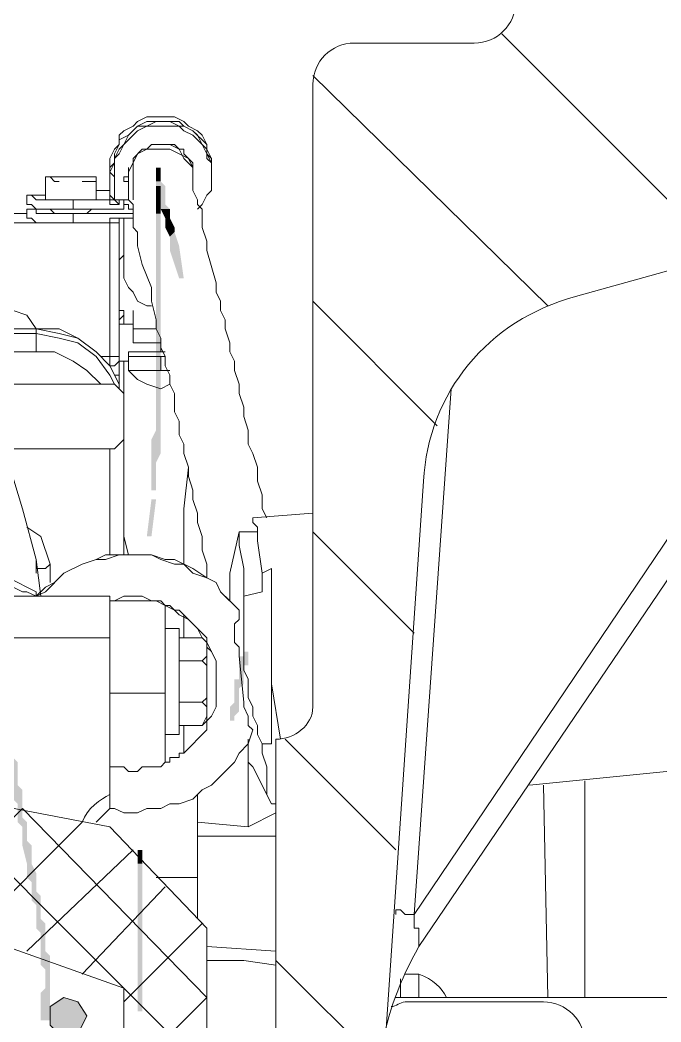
# Model space of a CAD drawing. Header units: millimetres. Extents: x 25083 to 52777, y 24772 to 45779.
# Drawn here: x 46511.2 to 46562.8, y 38679.6 to 38760.3 of the extents above; entities that cross this region are included whole.
import ezdxf

# ---------------------------------------------------------------- set-up
doc = ezdxf.new("R2010")
doc.units = ezdxf.units.MM

# ---------------------------------------------------------------- blocks, each defined once
blk = doc.blocks.new('zw$F4C5')
h = blk.add_hatch(color=7)
h.dxf.hatch_style = 2
h.paths.add_polyline_path([(412.208, 280.376), (411.837, 280.376), (411.837, 278.891), (412.208, 278.891), (412.208, 280.376), (411.837, 280.376)])
h = blk.add_hatch(color=7)
h.dxf.hatch_style = 2
h.paths.add_polyline_path([(412.208, 280.005), (412.208, 280.376), (411.837, 280.376), (411.837, 280.005)])
h = blk.add_hatch(color=7)
h.dxf.hatch_style = 2
h.paths.add_polyline_path([(412.208, 279.633), (412.208, 280.005), (411.837, 280.005), (411.837, 279.633)])
h = blk.add_hatch(color=7)
h.dxf.hatch_style = 2
h.paths.add_polyline_path([(412.208, 279.262), (412.208, 279.633), (411.837, 279.633), (411.837, 279.262)])
h = blk.add_hatch(color=7)
h.dxf.hatch_style = 2
h.paths.add_polyline_path([(412.951, 277.034), (412.58, 277.405), (412.58, 278.891), (412.208, 279.262), (411.837, 279.262), (411.837, 278.519), (412.208, 278.519), (412.208, 278.148), (412.208, 277.777), (412.208, 277.034)])
h = blk.add_hatch(color=7)
h.dxf.hatch_style = 2
h.paths.add_polyline_path([(411.837, 278.891), (411.837, 278.148), (412.208, 278.148), (412.208, 278.891)])
h = blk.add_hatch(color=7)
h.dxf.hatch_style = 2
h.paths.add_polyline_path([(411.837, 278.148), (411.837, 277.405), (412.208, 277.405), (412.208, 278.148)])
h = blk.add_hatch(color=7)
h.dxf.hatch_style = 2
h.paths.add_polyline_path([(411.837, 277.405), (411.837, 276.662), (412.208, 276.662), (412.208, 277.405)])
h = blk.add_hatch(color=7)
h.dxf.hatch_style = 2
h.paths.add_polyline_path([(412.951, 276.291), (412.951, 277.034), (412.208, 277.034), (412.58, 276.291)])
h = blk.add_hatch(color=7)
h.dxf.hatch_style = 2
h.paths.add_polyline_path([(411.837, 276.662), (411.837, 274.806), (412.208, 274.806), (412.208, 276.662)])
h = blk.add_hatch(color=7)
h.dxf.hatch_style = 2
h.paths.add_polyline_path([(413.323, 275.548), (412.951, 276.291), (412.58, 276.291), (412.58, 275.548)])
h = blk.add_hatch(color=7)
h.dxf.hatch_style = 2
h.paths.add_polyline_path([(413.323, 275.177), (413.323, 275.548), (412.58, 275.548), (412.951, 274.806)])
h = blk.add_hatch(color=7)
h.dxf.hatch_style = 2
h.paths.add_polyline_path([(411.837, 274.806), (411.837, 272.949), (412.208, 272.949), (412.208, 274.806)])
h = blk.add_hatch(color=7)
h.dxf.hatch_style = 2
h.paths.add_polyline_path([(413.694, 274.063), (413.323, 275.177), (412.951, 274.806), (412.951, 273.692)])
h = blk.add_hatch(color=7)
h.dxf.hatch_style = 2
h.paths.add_polyline_path([(414.065, 271.463), (413.694, 274.063), (412.951, 273.692), (413.694, 271.463)])
h = blk.add_hatch(color=7)
h.dxf.hatch_style = 2
h.paths.add_polyline_path([(411.837, 272.949), (411.837, 266.636), (412.208, 266.636), (412.208, 272.949)])
h = blk.add_hatch(color=7)
h.dxf.hatch_style = 2
h.paths.add_polyline_path([(411.837, 266.636), (411.837, 265.15), (412.208, 265.15), (412.208, 266.636)])
h = blk.add_hatch(color=7)
h.dxf.hatch_style = 2
h.paths.add_polyline_path([(411.837, 265.15), (411.837, 259.209), (411.466, 258.466), (411.466, 254.381), (411.837, 254.381), (411.837, 256.609), (412.208, 257.352), (412.208, 265.15)])
h = blk.add_hatch(color=7)
h.dxf.hatch_style = 2
h.paths.add_polyline_path([(411.466, 253.638), (411.094, 250.667), (411.466, 250.667), (411.837, 253.638)])
h = blk.add_hatch(color=7)
h.dxf.hatch_style = 2
h.paths.add_polyline_path([(418.893, 239.527), (418.893, 240.269), (419.264, 240.269), (419.264, 241.383), (418.893, 241.383), (418.893, 241.012), (418.522, 241.012), (418.522, 239.527)])
h = blk.add_hatch(color=7)
h.dxf.hatch_style = 2
h.paths.add_polyline_path([(418.15, 235.813), (418.15, 236.184), (418.522, 236.556), (418.522, 238.412), (418.893, 238.784), (418.893, 239.155), (418.893, 239.527), (418.522, 239.527), (418.522, 239.155), (418.15, 239.155), (418.15, 237.298), (417.779, 236.927), (417.779, 235.813)])
h = blk.add_hatch(color=7)
h.dxf.hatch_style = 2
h.paths.add_polyline_path([(401.81, 224.301), (401.81, 225.786), (401.439, 226.158), (401.439, 227.643), (401.068, 228.014), (401.068, 230.243), (400.696, 230.614), (400.696, 232.471), (400.325, 232.842), (400.325, 233.956), (400.325, 234.699), (399.582, 234.699), (399.582, 234.328), (399.954, 233.956), (399.954, 231.728), (400.325, 231.357), (400.325, 229.5), (400.696, 229.129), (400.696, 227.643), (401.068, 227.272), (401.068, 225.786), (401.439, 224.301)])
h = blk.add_hatch(color=7)
h.dxf.hatch_style = 2
h.paths.add_polyline_path([(410.352, 225.415), (410.352, 224.672), (410.723, 224.672), (410.723, 225.415)])
h = blk.add_hatch(color=7)
h.dxf.hatch_style = 2
h.paths.add_polyline_path([(410.352, 224.672), (410.352, 224.301), (410.723, 224.301), (410.723, 224.672)])
h = blk.add_hatch(color=7)
h.dxf.hatch_style = 2
h.paths.add_polyline_path([(403.296, 215.388), (403.296, 216.874), (402.925, 217.245), (402.925, 219.473), (402.553, 219.845), (402.553, 221.701), (402.182, 222.073), (402.182, 223.558), (401.81, 224.301), (401.439, 224.301), (401.439, 223.187), (401.81, 222.815), (401.81, 222.444), (401.81, 221.33), (402.182, 220.959), (402.182, 219.102), (402.553, 218.73), (402.553, 216.131), (402.925, 215.76), (402.925, 215.388)])
h = blk.add_hatch(color=7)
h.dxf.hatch_style = 2
h.paths.add_polyline_path([(410.352, 224.301), (410.352, 222.815), (410.723, 222.815), (410.723, 224.301)])
h = blk.add_hatch(color=7)
h.dxf.hatch_style = 2
h.paths.add_polyline_path([(410.352, 222.815), (410.352, 212.417), (410.723, 212.417), (410.723, 222.815)])
h = blk.add_hatch(color=7)
h.dxf.hatch_style = 2
h.paths.add_polyline_path([(403.296, 214.274), (403.296, 215.388), (402.925, 215.388), (402.925, 214.274)])
h = blk.add_hatch(color=7)
h.dxf.hatch_style = 2
h.paths.add_polyline_path([(403.296, 211.675), (403.296, 214.274), (402.925, 214.274), (402.553, 213.903), (402.553, 211.675)])
h = blk.add_hatch(color=7)
h.dxf.hatch_style = 2
h.paths.add_polyline_path([(406.267, 212.046), (405.524, 213.16), (404.41, 213.531), (403.296, 212.789), (403.296, 211.303), (404.41, 210.189), (405.524, 210.561)])
at = {"color": 7, "lineweight": 0}
for points in [[(439.689, 291.145), (457.514, 273.32)], [(424.463, 287.803), (443.403, 269.235)], [(424.463, 269.607), (434.49, 259.58)], [(424.463, 251.039), (432.633, 242.869)], [(422.235, 234.328), (431.148, 225.415)], [(393.641, 229.871), (409.238, 214.274)], [(401.068, 228.757), (392.526, 220.216)], [(401.068, 228.757), (415.922, 213.531)], [(405.895, 227.643), (396.983, 218.73)], [(409.98, 225.415), (401.439, 217.245)], [(412.58, 222.444), (405.895, 215.388)], [(415.551, 219.473), (409.238, 213.16)], [(421.492, 216.502), (430.034, 207.961)], [(409.238, 214.274), (415.922, 207.59)], [(415.922, 213.531), (409.238, 206.847)]]:
    blk.add_lwpolyline(points, dxfattribs=at)
at = {"color": 7, "lineweight": 5}
for points in [[(427.806, 290.403), (437.461, 290.403)], [(424.463, 236.927), (424.463, 287.061)], [(408.124, 280.376), (408.124, 281.119), (408.495, 281.861), (408.866, 282.233), (408.866, 282.976), (409.238, 283.347), (409.98, 283.718), (410.352, 284.09), (411.094, 284.461), (413.323, 284.461), (414.065, 284.09), (414.437, 283.718), (415.179, 283.347), (415.551, 282.976), (415.922, 282.233), (415.922, 281.861), (416.293, 281.119)], [(408.124, 280.376), (408.495, 280.747), (408.495, 281.49), (408.866, 282.233), (408.866, 282.604), (409.609, 282.976), (410.352, 283.718), (411.094, 284.09), (413.694, 284.09), (414.065, 283.718), (414.808, 283.347), (415.922, 282.233), (415.922, 281.49), (416.293, 280.747)], [(408.124, 280.005), (408.495, 280.747), (408.495, 281.119), (408.866, 281.861), (409.238, 282.233), (409.609, 282.976), (410.352, 283.718), (411.094, 283.718), (411.837, 284.09), (412.951, 284.09), (413.694, 283.718), (414.065, 283.718), (414.808, 283.347), (415.179, 282.976), (415.551, 282.233), (415.922, 281.861), (415.922, 281.119), (416.293, 280.747), (416.293, 280.376)], [(408.495, 279.633), (408.495, 281.119), (408.866, 281.49), (409.238, 282.233), (410.352, 283.347), (411.094, 283.718), (413.694, 283.718), (414.065, 283.347), (414.808, 282.976), (415.551, 282.233), (415.922, 281.49), (416.293, 281.119), (416.293, 280.376)], [(409.609, 280.005), (410.352, 281.49), (411.094, 281.861), (412.208, 281.861)], [(414.808, 280.005), (414.808, 280.747), (414.065, 281.49), (414.065, 281.861), (413.694, 281.861), (413.323, 282.233), (411.466, 282.233), (411.094, 281.861), (410.723, 281.861), (409.98, 281.119), (409.98, 279.633)], [(412.208, 282.233), (412.951, 282.233), (413.694, 281.861), (414.065, 281.119), (414.808, 280.376)], [(412.208, 281.861), (412.951, 281.861), (414.437, 281.119), (414.808, 280.376), (414.808, 280.005)], [(416.293, 280.747), (416.293, 281.119)], [(408.124, 278.519), (408.124, 280.376)], [(408.124, 278.148), (408.124, 280.376)], [(409.609, 280.376), (409.609, 279.633), (409.238, 279.633), (409.238, 279.262), (409.609, 279.262), (409.609, 278.891)], [(414.808, 280.376), (414.808, 279.633)], [(414.808, 280.005), (414.808, 280.376)], [(414.808, 280.005), (414.808, 280.376)], [(414.808, 280.005), (414.808, 280.376)], [(416.293, 280.376), (416.293, 278.519), (415.922, 278.148), (415.551, 277.405), (415.179, 277.034)], [(402.925, 277.777), (402.925, 279.633)], [(402.925, 279.633), (403.296, 279.633), (403.667, 279.262), (404.039, 279.262)], [(404.039, 279.633), (402.925, 279.633)], [(405.895, 279.633), (404.039, 279.633)], [(405.895, 279.633), (407.009, 279.633)], [(405.895, 279.262), (407.009, 279.262)], [(407.009, 277.777), (407.009, 279.633)], [(408.124, 278.148), (408.124, 280.005)], [(408.495, 279.633), (408.124, 280.005)], [(408.495, 277.777), (408.495, 279.633)], [(409.609, 278.891), (409.609, 280.005)], [(409.98, 279.633), (409.98, 277.777)], [(414.808, 279.633), (414.808, 280.005)], [(414.808, 279.633), (414.808, 280.005)], [(414.808, 279.633), (414.808, 280.005)], [(414.808, 279.633), (414.808, 280.005)], [(414.808, 278.519), (414.808, 279.633)], [(414.808, 279.262), (414.808, 279.633)], [(407.009, 278.519), (408.124, 278.519)], [(408.124, 277.777), (408.124, 278.519)], [(408.124, 278.519), (408.124, 278.148)], [(409.609, 278.891), (409.609, 278.519)], [(409.609, 278.519), (409.609, 277.777), (409.98, 277.405), (409.98, 275.548)], [(415.551, 275.548), (415.551, 277.034), (415.179, 277.405), (415.179, 277.777), (414.808, 278.519)], [(401.439, 277.405), (401.439, 278.148)], [(401.439, 278.148), (401.81, 278.148), (402.182, 277.777), (405.153, 277.777)], [(402.925, 278.148), (401.439, 278.148)], [(405.153, 277.034), (405.153, 277.777)], [(405.153, 277.777), (408.124, 277.777)], [(408.495, 277.777), (408.124, 278.148)], [(408.124, 277.777), (408.124, 277.405)], [(408.124, 277.777), (408.495, 277.777)], [(408.866, 277.405), (408.495, 277.777)], [(409.609, 277.777), (408.495, 277.777)], [(408.866, 277.405), (408.866, 277.777)], [(408.866, 277.405), (408.866, 277.777)], [(409.238, 277.777), (409.238, 277.405)], [(409.238, 277.777), (409.238, 277.405)], [(474.968, 278.148), (445.631, 269.978)], [(401.439, 277.405), (401.81, 277.405), (402.182, 277.034), (405.153, 277.034)], [(401.439, 276.291), (401.439, 277.034)], [(401.439, 277.034), (402.182, 277.034), (402.182, 276.662), (405.153, 276.662)], [(402.182, 277.034), (401.439, 277.034)], [(402.553, 277.034), (403.296, 277.034), (403.667, 276.662), (404.781, 276.662)], [(407.381, 277.034), (406.638, 277.034), (406.267, 276.662), (404.781, 276.662)], [(408.866, 277.034), (405.153, 277.034)], [(408.124, 277.405), (408.866, 277.405)], [(409.238, 277.405), (409.238, 277.034), (408.866, 277.034)], [(409.238, 277.405), (409.609, 277.405)], [(409.609, 277.034), (409.609, 277.405)], [(409.609, 277.405), (409.609, 277.034)], [(409.98, 277.034), (409.609, 277.034)], [(409.98, 277.034), (409.98, 277.405)], [(409.98, 275.92), (409.98, 277.405)], [(409.98, 276.662), (409.98, 277.034)], [(398.097, 276.662), (401.439, 276.662)], [(401.439, 276.291), (401.81, 276.291), (402.182, 275.92), (403.296, 275.92)], [(405.153, 275.92), (405.153, 276.662)], [(405.153, 276.662), (409.98, 276.662)], [(408.124, 276.291), (408.124, 275.92)], [(409.98, 276.291), (408.124, 276.291)], [(408.866, 262.551), (408.866, 276.291)], [(409.238, 276.291), (409.238, 275.92)], [(409.98, 276.291), (409.609, 276.291)], [(409.98, 276.291), (409.98, 276.662)], [(409.98, 275.92), (409.98, 276.291)], [(398.468, 275.92), (408.124, 275.92)], [(403.296, 275.92), (404.039, 275.92)], [(404.039, 275.92), (404.41, 275.92)], [(404.41, 275.92), (405.153, 275.92)], [(408.124, 275.92), (405.153, 275.92)], [(408.124, 264.408), (408.124, 275.92)], [(408.866, 275.92), (408.124, 275.92)], [(409.238, 275.92), (409.238, 273.692)], [(409.98, 275.548), (410.352, 275.177)], [(415.922, 274.434), (415.551, 275.548)], [(410.352, 275.177), (410.352, 274.063), (410.723, 272.578)], [(415.922, 273.692), (415.922, 274.434)], [(409.238, 273.692), (409.238, 271.463)], [(420.75, 252.153), (420.378, 252.895), (420.378, 254.01), (420.007, 255.124), (420.007, 256.238), (419.636, 257.352), (419.264, 258.095), (419.264, 259.209), (418.893, 260.323), (418.893, 261.065), (418.522, 262.179), (418.522, 262.922), (418.15, 264.036), (418.15, 264.779), (417.779, 265.522), (417.779, 266.264), (417.408, 267.378), (417.408, 268.121), (417.036, 268.864), (417.036, 269.607), (416.665, 270.349), (416.665, 271.092), (415.922, 273.692)], [(408.866, 272.949), (409.238, 273.32)], [(410.723, 272.578), (411.466, 270.721)], [(411.466, 269.235), (411.094, 269.235), (410.352, 269.607), (409.98, 270.349), (409.609, 270.721), (409.238, 271.463)], [(411.466, 270.721), (411.466, 269.607)], [(411.466, 269.607), (411.837, 268.121), (411.837, 267.378), (412.208, 266.636), (412.208, 265.893), (412.58, 265.15), (412.58, 264.408), (412.951, 263.665), (412.951, 262.922), (413.323, 262.179), (413.323, 260.694), (413.694, 259.951), (413.694, 258.837), (414.065, 258.095), (414.065, 257.352), (414.437, 256.238), (414.437, 255.495), (414.808, 254.381), (414.808, 253.638), (415.179, 252.524), (415.179, 251.781), (415.551, 250.667), (415.551, 249.553), (415.922, 248.439), (415.922, 247.325)], [(399.211, 268.864), (400.325, 268.864), (401.439, 268.493), (402.182, 267.378)], [(409.238, 268.864), (408.866, 268.864)], [(409.238, 268.864), (409.238, 268.493)], [(409.98, 267.378), (409.98, 268.864)], [(409.98, 268.864), (409.98, 267.75)], [(409.238, 268.493), (408.866, 268.121)], [(409.238, 268.493), (409.238, 267.75)], [(402.182, 267.378), (399.954, 267.378)], [(399.954, 267.378), (402.182, 267.378)], [(402.182, 265.522), (402.182, 267.378)], [(408.866, 262.922), (408.124, 264.408), (407.009, 265.522), (405.524, 266.636), (404.039, 267.007), (402.182, 267.378)], [(404.039, 267.378), (402.182, 267.378)], [(408.866, 262.922), (408.124, 264.408), (407.009, 265.522), (405.524, 266.636), (404.039, 267.378)], [(409.98, 267.75), (408.866, 267.75)], [(408.866, 267.75), (409.98, 267.75)], [(409.98, 267.75), (409.98, 266.636)], [(409.98, 267.378), (409.98, 266.264)], [(411.837, 267.378), (409.98, 267.378)], [(402.182, 267.007), (400.325, 267.007)], [(402.182, 267.007), (404.039, 266.636), (405.524, 266.264), (407.009, 265.15), (408.124, 263.665)], [(409.98, 266.264), (409.98, 266.636)], [(412.208, 266.264), (409.98, 266.264)], [(412.208, 266.264), (412.208, 265.522)], [(402.182, 265.522), (400.325, 265.522)], [(402.182, 265.522), (403.667, 265.522), (405.153, 264.779), (406.267, 264.036), (407.381, 262.922)], [(407.381, 265.15), (408.124, 265.15)], [(408.124, 265.15), (408.866, 265.15)], [(408.866, 265.15), (408.866, 264.779), (408.495, 264.408)], [(409.609, 264.779), (408.866, 264.779)], [(409.238, 264.779), (409.238, 259.209)], [(409.609, 265.15), (409.609, 265.522)], [(409.609, 264.779), (409.609, 265.522)], [(412.208, 265.522), (409.609, 265.522)], [(409.609, 264.036), (409.609, 265.15)], [(412.208, 265.15), (409.609, 265.15)], [(409.609, 264.408), (409.609, 264.779)], [(409.609, 264.036), (409.609, 264.779)], [(412.58, 265.522), (412.208, 265.522)], [(412.208, 264.036), (412.208, 265.15)], [(412.58, 265.15), (412.208, 265.15)], [(408.495, 264.408), (408.124, 264.408)], [(409.609, 264.036), (409.609, 264.408)], [(412.208, 262.551), (411.094, 262.922), (410.352, 263.294), (409.609, 264.036)], [(412.208, 264.036), (409.609, 264.036)], [(412.951, 264.036), (412.208, 264.036)], [(408.124, 263.665), (408.495, 262.922)], [(408.866, 263.665), (408.495, 263.665)], [(400.325, 262.922), (408.124, 262.922)], [(408.124, 262.922), (408.495, 262.922), (409.238, 262.179)], [(408.866, 262.551), (408.866, 262.922)], [(408.866, 262.551), (408.866, 262.922)], [(412.951, 262.922), (412.208, 262.551)], [(435.604, 262.551), (432.633, 220.216)], [(409.238, 249.182), (409.238, 262.179)], [(402.553, 245.84), (402.182, 248.811), (401.068, 252.895), (399.954, 256.609), (399.211, 260.323)], [(409.238, 259.209), (409.238, 257.352)], [(409.238, 258.466), (408.495, 257.723), (408.124, 257.723)], [(399.582, 257.723), (408.124, 257.723)], [(408.124, 249.182), (408.124, 257.723)], [(414.065, 248.439), (414.065, 252.895), (414.437, 256.238)], [(433.376, 255.124), (428.548, 184.194)], [(424.463, 252.524), (419.636, 252.153)], [(419.636, 252.153), (419.636, 251.781), (420.007, 251.41), (420.007, 250.296)], [(403.296, 248.439), (402.553, 250.667), (401.439, 251.41)], [(417.779, 247.696), (418.522, 251.039)], [(418.522, 251.039), (418.522, 250.667)], [(420.007, 251.039), (418.522, 251.039)], [(432.633, 220.216), (453.429, 251.039)], [(409.238, 250.667), (409.609, 249.182)], [(418.522, 250.667), (418.522, 249.925)], [(420.007, 250.296), (420.378, 247.696)], [(418.522, 249.925), (418.893, 248.068)], [(433.005, 217.616), (454.915, 249.925)], [(402.182, 245.84), (402.925, 246.211), (404.41, 247.696), (405.895, 248.439), (407.009, 248.811), (407.752, 248.811), (408.866, 249.182), (411.466, 249.182), (412.208, 248.811), (413.323, 248.439), (414.065, 248.439), (414.808, 247.696), (415.922, 247.325), (416.665, 246.954), (417.036, 246.211), (418.522, 244.726)], [(417.779, 245.468), (417.036, 246.211), (416.665, 246.954), (415.922, 247.325), (414.808, 248.068), (413.323, 248.811), (412.58, 248.811), (411.466, 249.182), (407.752, 249.182), (407.009, 248.811), (405.895, 248.439), (404.41, 247.696), (403.667, 246.954), (402.925, 246.582), (402.182, 245.84)], [(402.182, 247.696), (402.182, 248.811)], [(403.296, 248.439), (402.925, 248.068), (402.182, 248.068), (402.182, 247.696)], [(403.296, 248.439), (403.296, 246.954)], [(418.893, 248.068), (418.893, 245.84)], [(421.121, 248.068), (420.378, 247.696)], [(421.121, 233.956), (421.121, 248.068)], [(399.954, 247.325), (402.182, 246.211), (402.182, 245.84)], [(417.779, 247.696), (417.779, 247.325)], [(417.779, 247.325), (417.779, 245.468)], [(420.378, 246.211), (420.378, 247.696)], [(396.983, 245.84), (397.354, 245.84), (398.097, 246.211), (398.468, 246.211), (399.211, 246.582), (400.325, 246.582), (401.068, 246.211), (401.439, 246.211), (402.182, 245.84)], [(420.378, 246.211), (418.893, 245.84)], [(408.124, 245.84), (395.126, 245.84)], [(408.124, 245.468), (408.124, 245.84)], [(412.58, 245.097), (411.837, 245.468), (411.466, 245.468), (410.723, 245.84), (409.238, 245.84), (408.495, 245.468), (408.124, 245.468)], [(408.124, 228.757), (408.124, 245.468)], [(408.124, 245.468), (412.208, 245.468), (412.58, 245.097)], [(418.522, 244.726), (417.779, 245.468)], [(418.893, 245.84), (418.893, 239.898), (419.264, 239.155), (419.264, 237.67), (419.636, 236.927), (419.636, 236.184), (420.007, 235.442), (420.007, 234.699), (420.378, 233.956)], [(412.58, 245.097), (412.58, 238.041)], [(415.922, 242.126), (415.551, 242.497), (415.179, 243.24), (414.437, 243.983), (413.694, 244.354), (413.323, 244.726), (412.58, 245.097)], [(414.065, 244.354), (413.694, 244.726), (413.323, 244.726), (412.951, 245.097), (412.58, 245.097)], [(418.15, 242.126), (418.15, 243.612), (418.522, 243.983), (418.522, 244.726)], [(414.065, 242.497), (414.065, 244.354)], [(414.065, 244.354), (415.551, 242.869)], [(412.58, 243.24), (413.694, 243.24)], [(413.694, 243.24), (413.694, 234.699)], [(408.124, 242.497), (395.126, 242.497)], [(413.694, 242.497), (415.551, 242.497)], [(415.551, 242.869), (415.922, 242.497)], [(415.551, 242.497), (415.922, 242.126)], [(415.551, 242.497), (415.922, 242.126)], [(415.922, 242.497), (415.922, 241.755), (416.293, 241.383), (416.665, 240.641), (416.665, 239.898)], [(415.922, 242.126), (415.922, 236.184)], [(415.922, 242.126), (415.922, 241.755)], [(416.665, 239.898), (416.665, 240.641), (415.922, 242.126)], [(418.15, 242.126), (418.522, 241.755), (418.522, 241.012), (418.893, 237.298)], [(415.922, 241.755), (415.922, 241.012), (415.551, 240.641)], [(413.694, 240.641), (415.551, 240.641)], [(415.551, 240.641), (415.922, 240.269), (415.922, 239.155)], [(421.121, 240.641), (421.121, 238.784), (421.864, 234.328)], [(416.665, 239.898), (416.665, 239.527)], [(415.922, 239.155), (415.922, 237.67), (415.551, 237.298)], [(416.665, 239.527), (416.665, 238.784)], [(416.665, 238.784), (416.665, 239.527)], [(416.665, 238.784), (416.665, 236.927), (416.293, 236.184), (415.922, 235.813), (415.922, 235.07), (414.065, 233.213)], [(412.58, 238.041), (408.124, 238.041)], [(412.58, 238.041), (412.58, 234.699)], [(413.694, 237.298), (415.551, 237.298)], [(415.551, 237.298), (415.922, 236.927), (415.922, 236.556)], [(419.636, 235.07), (419.264, 235.442), (419.264, 236.184), (418.893, 236.927), (418.893, 237.298)], [(415.922, 236.556), (415.922, 235.813), (415.551, 235.442)], [(415.551, 235.442), (415.922, 236.184)], [(419.636, 235.07), (419.264, 233.956), (418.522, 233.213), (418.15, 232.471), (416.293, 230.614), (415.551, 230.243), (414.808, 229.5), (413.694, 229.129), (412.951, 229.129), (412.208, 228.757), (411.094, 228.757), (410.352, 228.386), (409.238, 228.386), (408.495, 228.757)], [(413.694, 235.442), (415.551, 235.442)], [(414.065, 233.213), (414.065, 235.442)], [(412.58, 232.471), (412.58, 234.699)], [(412.58, 234.699), (413.694, 234.699)], [(419.264, 234.328), (419.264, 232.842)], [(421.492, 184.194), (421.492, 234.328)], [(420.75, 232.099), (420.378, 233.213), (420.378, 233.956)], [(420.378, 233.956), (421.121, 233.956)], [(408.124, 232.099), (409.238, 232.099), (409.609, 231.728), (410.352, 231.728), (410.723, 232.099), (412.208, 232.099), (412.58, 232.471)], [(412.58, 232.471), (412.951, 232.471), (412.951, 232.842), (413.694, 232.842), (413.694, 233.213), (414.065, 233.213)], [(419.264, 227.272), (419.264, 233.213)], [(419.264, 232.842), (419.264, 232.471)], [(419.264, 232.471), (419.636, 232.099)], [(460.485, 232.471), (441.917, 230.614)], [(419.636, 232.099), (421.121, 229.129)], [(420.75, 230.243), (420.75, 232.099)], [(446.374, 213.531), (446.374, 230.985)], [(392.526, 230.243), (408.124, 227.272)], [(420.75, 229.871), (420.75, 230.243)], [(443.403, 213.531), (443.031, 230.614)], [(415.179, 219.845), (415.179, 229.871)], [(421.121, 229.129), (420.75, 229.871)], [(408.495, 228.757), (408.124, 228.757)], [(421.492, 229.129), (421.121, 229.129)], [(415.179, 227.643), (419.264, 227.272)], [(419.264, 227.272), (421.492, 228.386)], [(408.124, 227.272), (415.922, 219.102)], [(415.179, 226.529), (421.492, 226.529)], [(415.179, 223.187), (411.837, 223.187)], [(432.633, 220.216), (431.891, 220.216), (431.519, 220.587), (431.148, 220.587), (431.148, 220.216)], [(392.526, 220.216), (409.238, 214.274)], [(433.005, 219.102), (432.633, 219.102), (432.633, 220.216)], [(415.922, 219.102), (415.922, 202.391)], [(433.005, 217.616), (433.005, 219.102)], [(421.492, 217.245), (415.922, 217.616)], [(415.922, 216.502), (418.893, 216.502), (421.492, 216.131)], [(431.519, 215.017), (431.519, 213.531)], [(433.005, 215.388), (431.891, 215.388)], [(433.005, 213.531), (433.005, 215.388)], [(409.238, 214.274), (409.238, 206.847)], [(453.429, 213.531), (431.148, 213.531)], [(443.031, 213.16), (431.891, 213.16)]]:
    blk.add_lwpolyline(points, dxfattribs=at)
at = {"color": 7, "lineweight": 0}
blk.add_lwpolyline([(406.267, 212.046), (405.524, 213.16), (404.41, 213.531), (403.296, 212.789), (403.296, 211.303), (404.41, 210.189), (405.524, 210.561)], close=True, dxfattribs=at)
at = {"color": 7, "lineweight": 5}
for points in [[(437.461, 290.403), (439.318, 290.403), (440.803, 291.888), (440.803, 293.745)], [(427.806, 290.403), (425.949, 290.403), (424.463, 288.917), (424.463, 287.061)], [(445.631, 269.978), (438.575, 268.121), (433.747, 262.179), (433.376, 255.124)], [(421.492, 234.328), (422.978, 234.328), (424.463, 235.442), (424.463, 236.927)], [(408.124, 229.871), (407.381, 229.5), (406.267, 228.757), (405.895, 227.643)], [(408.124, 228.757), (407.752, 228.386), (407.381, 228.014), (407.009, 227.643)], [(433.005, 217.616), (431.519, 215.017), (430.405, 212.046), (430.034, 209.446)], [(435.233, 213.531), (434.861, 214.274), (434.119, 215.017), (433.005, 215.388)], [(431.891, 213.16), (431.519, 213.16), (431.148, 212.789), (430.776, 212.789)], [(446.374, 209.818), (446.374, 211.675), (444.888, 213.16), (443.031, 213.16)]]:
    blk.add_open_spline(points, degree=3, dxfattribs=at)

msp = doc.modelspace()

# ---------------------------------------------------------------- block references
msp.add_blockref('zw$F4C5', (46110.278, 38468.039))

doc.saveas('drawing.dxf')
